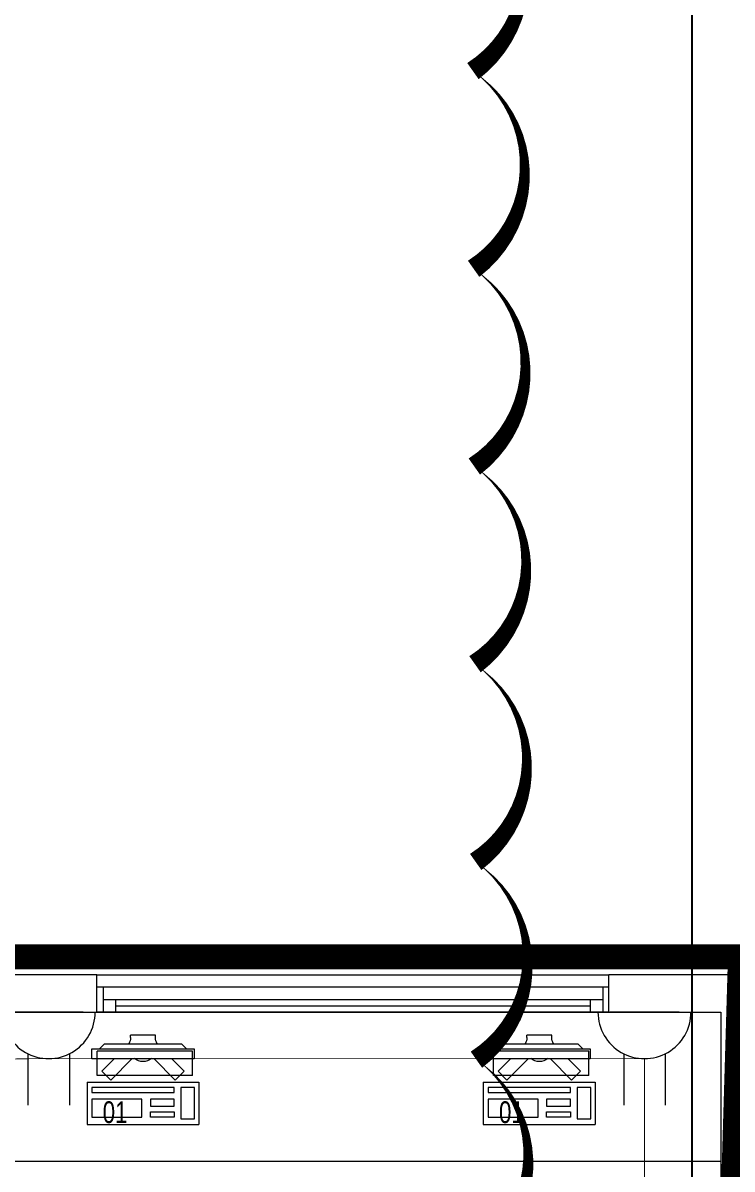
# Model space of a CAD drawing. Header units: metres. Extents: x 75097 to 220695, y -1557923 to -1361206.
# Drawn here: x 148874 to 151723, y -1467613 to -1463006 of the extents above; entities that cross this region are included whole.
import ezdxf

# ---------------------------------------------------------------- set-up
doc = ezdxf.new("R2010")
doc.units = ezdxf.units.M
doc.linetypes.add('DASHED2', pattern=[0.375, 0.25, -0.125])
doc.layers.get('0').update_dxf_attribs({"lineweight": 0})
for name, color, linetype, lineweight in [('A-100 - Copy$0$Aluminum', 8, 'Continuous', 0), ('A-100 - Copy$0$Medical Equipment and Furniture', 8, 'Continuous', 0), ('A-100 - Copy$0$Proj', 8, 'Continuous', 0), ('A-100 - Copy$0$Walls', 8, 'Continuous', 0)]:
    doc.layers.add(name, color=color, linetype=linetype, lineweight=lineweight)
doc.layers.add('A-100 - Copy$0$axes', color=8, linetype='Continuous')
for name, color, linetype, lineweight, true_color in [('E-POWR', 7, 'Continuous', 9, 0x4e7e3e), ('E-PW', 7, 'Continuous', 9, 0x4e7e3e), ('REV 01', 7, 'Continuous', 0, 0xe41b4d)]:
    doc.layers.add(name, color=color, linetype=linetype, lineweight=lineweight, true_color=true_color)
doc.styles.add('A-100 - Copy$0$X3G_ENTITY_257CFD', font='swisscl.ttf', dxfattribs={"height": 200})

# ---------------------------------------------------------------- blocks, each defined once
blk = doc.blocks.new('GI-041_dwg_E-SKT2-3902840-GI-041')
at = {"layer": 'E-POWR'}
blk.add_line((0.1982, 0), (-0.1982, 0), dxfattribs=at)
at = {"layer": 'E-PW'}
for p, q in [((-0.0879, 0.1765), (-0.0879, 0.3944)), ((0.0878, 0.1766), (0.0878, 0.3944)), ((-0.1466, 0), (0.1466, 0))]:
    blk.add_line(p, q, dxfattribs=at)
blk.add_arc((0, 0), 0.1972, 0.0142, 180.0142, dxfattribs=at)
blk = doc.blocks.new('A-100 - Copy$0$ITCWLS1-P')
for p, q in [((-0.2651, 0.43, 0), (-0.3051, 0.43, 0)), ((-0.3051, 0.43, 0), (-0.3051, 0.02, 0)), ((-0.2651, 0.43, 0), (-0.2651, 0.02, 0)), ((-0.17, 0.45), (-0.17, 0)), ((-0.17, 0.45), (0, 0.45)), ((-0.1496, 0.4305), (-0.1291, 0.4305)), ((-0.1291, 0.4305), (-0.1291, 0.4089)), ((0, 0.45), (0, 0)), ((-0.3251, 0.38, 0), (-0.3051, 0.4, 0)), ((-0.3251, 0.38, 0), (-0.3251, 0.07, 0)), ((-0.197, 0.4094), (-0.295, 0.4094)), ((-0.295, 0.0264), (-0.295, 0.4094)), ((-0.197, 0.0264), (-0.197, 0.4094)), ((-0.3503, 0.275), (-0.3596, 0.275)), ((-0.3596, 0.175), (-0.3596, 0.275)), ((-0.3503, 0.175), (-0.3596, 0.175)), ((-0.3251, 0.07, 0), (-0.3051, 0.05, 0)), ((-0.3051, 0.02, 0), (-0.2651, 0.02, 0)), ((-0.197, 0.0264), (-0.295, 0.0264)), ((-0.17, 0), (0, 0))]:
    blk.add_line(p, q)
at = {"extrusion": (2.48281e-10, 3.18408e-10, -1)}
for p, q in [((-0.2651, 0.3395), (-0.2144, 0.3902)), ((-0.1791, 0.3548), (-0.2144, 0.3902)), ((-0.2651, 0.2688), (-0.1791, 0.3548))]:
    blk.add_line(p, q, dxfattribs=at)
at = {"extrusion": (2.48281e-10, -3.18408e-10, -1)}
for p, q in [((-0.2651, 0.1812), (-0.1791, 0.0952)), ((-0.2651, 0.1105), (-0.2144, 0.0598)), ((-0.1791, 0.0952), (-0.2144, 0.0598))]:
    blk.add_line(p, q, dxfattribs=at)
for points in [[(-0.1291, 0.4089), (-0.1291, 0.1), (-0.1496, 0.1), (-0.1496, 0.4305)], [(-0.1496, 0.1), (-0.1496, 0.1), (-0.1496, 0.1), (-0.1496, 0.1), (-0.1496, 0.1), (-0.1496, 0.1), (-0.1496, 0.1), (-0.1496, 0.1), (-0.1496, 0.1)], [(-0.1496, 0.1), (-0.1496, 0.1), (-0.1496, 0.1), (-0.1496, 0.1), (-0.1496, 0.1), (-0.1496, 0.1), (-0.1496, 0.1), (-0.1496, 0.1), (-0.1496, 0.1), (-0.1496, 0.1), (-0.1496, 0.1), (-0.1496, 0.1), (-0.1496, 0.1), (-0.1496, 0.1), (-0.1496, 0.1), (-0.1496, 0.1), (-0.1496, 0.1), (-0.1496, 0.1)], [(-0.1496, 0.1), (-0.1496, 0.1), (-0.1496, 0.1), (-0.1496, 0.1), (-0.1496, 0.1), (-0.1496, 0.1), (-0.1496, 0.1), (-0.1496, 0.1), (-0.1496, 0.1), (-0.1496, 0.1)], [(-0.1496, 0.1), (-0.1496, 0.1), (-0.1496, 0.1), (-0.1496, 0.1), (-0.1496, 0.1), (-0.1496, 0.1), (-0.1496, 0.1)], [(-0.1496, 0.1), (-0.1496, 0.1), (-0.1496, 0.1), (-0.1496, 0.1), (-0.1496, 0.1), (-0.1496, 0.1), (-0.1496, 0.1), (-0.1496, 0.1), (-0.1496, 0.1), (-0.1496, 0.1)], [(-0.1496, 0.1), (-0.1496, 0.1), (-0.1496, 0.1), (-0.1496, 0.1), (-0.1496, 0.1), (-0.1496, 0.1), (-0.1496, 0.1), (-0.1496, 0.1), (-0.1496, 0.1), (-0.1496, 0.1), (-0.1496, 0.1), (-0.1496, 0.1), (-0.1496, 0.1), (-0.1496, 0.1), (-0.1496, 0.1)], [(-0.1496, 0.1), (-0.1496, 0.1), (-0.1496, 0.1), (-0.1496, 0.1), (-0.1496, 0.1), (-0.1496, 0.1), (-0.1496, 0.1), (-0.1496, 0.1), (-0.1496, 0.1), (-0.1496, 0.1)], [(-0.1496, 0.1), (-0.1496, 0.1), (-0.1496, 0.1), (-0.1496, 0.1), (-0.1496, 0.1), (-0.1496, 0.1), (-0.1496, 0.1), (-0.1496, 0.1), (-0.1496, 0.1), (-0.1496, 0.1)], [(-0.1496, 0.1), (-0.1496, 0.1), (-0.1496, 0.1), (-0.1496, 0.1), (-0.1496, 0.1), (-0.1496, 0.1), (-0.1496, 0.1), (-0.1496, 0.1), (-0.1496, 0.1), (-0.1496, 0.1), (-0.1496, 0.1), (-0.1496, 0.1), (-0.1496, 0.1), (-0.1496, 0.1), (-0.1496, 0.1), (-0.1496, 0.1), (-0.1496, 0.1), (-0.1496, 0.1), (-0.1496, 0.1), (-0.1496, 0.1), (-0.1496, 0.1), (-0.1496, 0.1), (-0.1496, 0.1), (-0.1496, 0.1), (-0.1496, 0.1), (-0.1496, 0.1), (-0.1496, 0.1), (-0.1496, 0.1), (-0.1496, 0.1), (-0.1496, 0.1), (-0.1496, 0.1), (-0.1496, 0.1), (-0.1496, 0.1), (-0.1496, 0.1), (-0.1496, 0.1), (-0.1496, 0.1), (-0.1496, 0.1), (-0.1496, 0.1), (-0.1496, 0.1), (-0.1496, 0.1), (-0.1496, 0.1), (-0.1496, 0.1), (-0.1496, 0.1), (-0.1496, 0.1), (-0.1496, 0.1), (-0.1496, 0.1), (-0.1496, 0.1), (-0.1496, 0.1), (-0.1496, 0.1), (-0.1496, 0.1), (-0.1496, 0.1), (-0.1496, 0.1), (-0.1496, 0.1), (-0.1496, 0.1)], [(-0.1496, 0.1), (-0.1496, 0.1), (-0.1496, 0.1), (-0.1496, 0.1), (-0.1496, 0.1), (-0.1496, 0.1), (-0.1496, 0.1), (-0.1496, 0.1), (-0.1496, 0.1), (-0.1496, 0.1), (-0.1496, 0.1), (-0.1496, 0.1), (-0.1496, 0.1), (-0.1496, 0.1), (-0.1496, 0.1), (-0.1496, 0.1), (-0.1496, 0.1), (-0.1496, 0.1), (-0.1496, 0.1), (-0.1496, 0.1), (-0.1496, 0.1), (-0.1496, 0.1), (-0.1496, 0.1), (-0.1496, 0.1), (-0.1496, 0.1), (-0.1496, 0.1), (-0.1496, 0.1), (-0.1496, 0.1), (-0.1496, 0.1), (-0.1496, 0.1), (-0.1496, 0.1), (-0.1496, 0.1), (-0.1496, 0.1), (-0.1496, 0.1), (-0.1496, 0.1), (-0.1496, 0.1), (-0.1496, 0.1), (-0.1496, 0.1), (-0.1496, 0.1), (-0.1496, 0.1), (-0.1496, 0.1), (-0.1496, 0.1), (-0.1496, 0.1), (-0.1496, 0.1), (-0.1496, 0.1), (-0.1496, 0.1), (-0.1496, 0.1), (-0.1496, 0.1), (-0.1496, 0.1), (-0.1496, 0.1), (-0.1496, 0.1), (-0.1496, 0.1), (-0.1496, 0.1), (-0.1496, 0.1), (-0.1496, 0.1), (-0.1496, 0.1), (-0.1496, 0.1), (-0.1496, 0.1), (-0.1496, 0.1), (-0.1496, 0.1), (-0.1496, 0.1), (-0.1496, 0.1), (-0.1496, 0.1), (-0.1496, 0.1), (-0.1496, 0.1), (-0.1496, 0.1), (-0.1496, 0.1), (-0.1496, 0.1), (-0.1496, 0.1), (-0.1496, 0.1), (-0.1496, 0.1), (-0.1496, 0.1), (-0.1496, 0.1), (-0.1496, 0.1), (-0.1496, 0.1), (-0.1496, 0.1), (-0.1496, 0.1), (-0.1496, 0.1), (-0.1496, 0.1), (-0.1496, 0.1), (-0.1496, 0.1), (-0.1496, 0.1), (-0.1496, 0.1), (-0.1496, 0.1), (-0.1496, 0.1), (-0.1496, 0.1), (-0.1496, 0.1), (-0.1496, 0.1), (-0.1496, 0.1)], [(-0.1496, 0.1), (-0.1496, 0.1), (-0.1496, 0.1), (-0.1496, 0.1), (-0.1496, 0.1), (-0.1496, 0.1), (-0.1496, 0.1), (-0.1496, 0.1), (-0.1496, 0.1), (-0.1496, 0.1), (-0.1496, 0.1), (-0.1496, 0.1)], [(-0.1496, 0.1), (-0.1496, 0.1), (-0.1496, 0.1), (-0.1496, 0.1), (-0.1496, 0.1), (-0.1496, 0.1), (-0.1496, 0.1)], [(-0.1496, 0.1), (-0.1496, 0.1), (-0.1496, 0.1), (-0.1496, 0.1), (-0.1496, 0.1), (-0.1496, 0.1), (-0.1496, 0.1), (-0.1496, 0.1), (-0.1496, 0.1), (-0.1496, 0.1), (-0.1496, 0.1), (-0.1496, 0.1), (-0.1496, 0.1), (-0.1496, 0.1), (-0.1496, 0.1), (-0.1496, 0.1), (-0.1496, 0.1)], [(-0.1496, 0.1), (-0.1496, 0.1), (-0.1496, 0.1), (-0.1496, 0.1), (-0.1496, 0.1), (-0.1496, 0.1), (-0.1496, 0.1), (-0.1496, 0.1), (-0.1496, 0.1), (-0.1496, 0.1), (-0.1496, 0.1), (-0.1496, 0.1), (-0.1496, 0.1), (-0.1496, 0.1), (-0.1496, 0.1), (-0.1496, 0.1), (-0.1496, 0.1), (-0.1496, 0.1), (-0.1496, 0.1), (-0.1496, 0.1), (-0.1496, 0.1), (-0.1496, 0.1), (-0.1496, 0.1), (-0.1496, 0.1), (-0.1496, 0.1), (-0.1496, 0.1), (-0.1496, 0.1), (-0.1496, 0.1), (-0.1496, 0.1), (-0.1496, 0.1), (-0.1496, 0.1), (-0.1496, 0.1), (-0.1496, 0.1), (-0.1496, 0.1), (-0.1496, 0.1), (-0.1496, 0.1), (-0.1496, 0.1), (-0.1496, 0.1), (-0.1496, 0.1), (-0.1496, 0.1), (-0.1496, 0.1), (-0.1496, 0.1), (-0.1496, 0.1), (-0.1496, 0.1), (-0.1496, 0.1), (-0.1496, 0.1), (-0.1496, 0.1), (-0.1496, 0.1), (-0.1496, 0.1), (-0.1496, 0.1), (-0.1496, 0.1), (-0.1496, 0.1), (-0.1496, 0.1), (-0.1496, 0.1), (-0.1496, 0.1), (-0.1496, 0.1), (-0.1496, 0.1), (-0.1496, 0.1), (-0.1496, 0.1), (-0.1496, 0.1), (-0.1496, 0.1), (-0.1496, 0.1), (-0.1496, 0.1), (-0.1496, 0.1), (-0.1496, 0.1), (-0.1496, 0.1), (-0.1496, 0.1), (-0.1496, 0.1), (-0.1496, 0.1), (-0.1496, 0.1), (-0.1496, 0.1), (-0.1496, 0.1), (-0.1496, 0.1), (-0.1496, 0.1), (-0.1496, 0.1), (-0.1496, 0.1), (-0.1496, 0.1), (-0.1496, 0.1), (-0.1496, 0.1), (-0.1496, 0.1), (-0.1496, 0.1), (-0.1496, 0.1), (-0.1496, 0.1), (-0.1496, 0.1), (-0.1496, 0.1), (-0.1496, 0.1), (-0.1496, 0.1), (-0.1496, 0.1), (-0.1496, 0.1), (-0.1496, 0.1), (-0.1496, 0.1), (-0.1496, 0.1), (-0.1496, 0.1), (-0.1496, 0.1), (-0.1496, 0.1), (-0.1496, 0.1), (-0.1496, 0.1), (-0.1496, 0.1), (-0.1496, 0.1), (-0.1496, 0.1), (-0.1496, 0.1), (-0.1496, 0.1), (-0.1496, 0.1), (-0.1496, 0.1), (-0.1496, 0.1), (-0.1496, 0.1), (-0.1496, 0.1), (-0.1496, 0.1), (-0.1496, 0.1), (-0.1496, 0.1), (-0.1496, 0.1)], [(-0.1496, 0.1), (-0.1496, 0.1), (-0.1496, 0.1), (-0.1496, 0.1), (-0.1496, 0.1), (-0.1496, 0.1), (-0.1496, 0.1), (-0.1496, 0.1)]]:
    blk.add_lwpolyline(points)
for points in [[(-0.1019, 0.4305), (-0.0304, 0.4305), (-0.0304, 0.2294), (-0.1019, 0.2294)], [(-0.1019, 0.1954), (-0.0747, 0.1954), (-0.0747, 0.1), (-0.1019, 0.1)], [(-0.0304, 0.1954), (-0.0508, 0.1954), (-0.0508, 0.1), (-0.0304, 0.1)], [(-0.1496, 0.1), (-0.1496, 0.1), (-0.1496, 0.1), (-0.1496, 0.1), (-0.1496, 0.1), (-0.1496, 0.1), (-0.1496, 0.1), (-0.1496, 0.1), (-0.1496, 0.1), (-0.1496, 0.1), (-0.1496, 0.1), (-0.1496, 0.1), (-0.1496, 0.1), (-0.1496, 0.1), (-0.1496, 0.1), (-0.1496, 0.1), (-0.1496, 0.1), (-0.1496, 0.1), (-0.1496, 0.1), (-0.1496, 0.1), (-0.1496, 0.1), (-0.1496, 0.1), (-0.1496, 0.1), (-0.1496, 0.1), (-0.1496, 0.1), (-0.1496, 0.1), (-0.1496, 0.1), (-0.1496, 0.1), (-0.1496, 0.1), (-0.1496, 0.1), (-0.1496, 0.1), (-0.1496, 0.1), (-0.1496, 0.1), (-0.1496, 0.1), (-0.1496, 0.1), (-0.1496, 0.1), (-0.1496, 0.1), (-0.1496, 0.1), (-0.1496, 0.1), (-0.1496, 0.1), (-0.1496, 0.1), (-0.1496, 0.1), (-0.1496, 0.1), (-0.1496, 0.1), (-0.1496, 0.1), (-0.1496, 0.1), (-0.1496, 0.1), (-0.1496, 0.1), (-0.1496, 0.1), (-0.1496, 0.1), (-0.1496, 0.1), (-0.1496, 0.1), (-0.1496, 0.1), (-0.1496, 0.1), (-0.1496, 0.1), (-0.1496, 0.1), (-0.1496, 0.1), (-0.1496, 0.1), (-0.1496, 0.1), (-0.1496, 0.1), (-0.1496, 0.1), (-0.1496, 0.1), (-0.1496, 0.1), (-0.1496, 0.1), (-0.1496, 0.1), (-0.1496, 0.1), (-0.1496, 0.1), (-0.1496, 0.1), (-0.1496, 0.1), (-0.1496, 0.1), (-0.1496, 0.1), (-0.1496, 0.1), (-0.1496, 0.1), (-0.1496, 0.1), (-0.1496, 0.1), (-0.1496, 0.1), (-0.1496, 0.1), (-0.1496, 0.1), (-0.1496, 0.1), (-0.1496, 0.1), (-0.1496, 0.1), (-0.1496, 0.1), (-0.1496, 0.1), (-0.1496, 0.1), (-0.1496, 0.1), (-0.1496, 0.1), (-0.1496, 0.1), (-0.1496, 0.1), (-0.1496, 0.1), (-0.1496, 0.1), (-0.1496, 0.1), (-0.1496, 0.1), (-0.1496, 0.1), (-0.1496, 0.1), (-0.1496, 0.1), (-0.1496, 0.1), (-0.1496, 0.1), (-0.1496, 0.1), (-0.1496, 0.1), (-0.1496, 0.1), (-0.1496, 0.1), (-0.1496, 0.1), (-0.1496, 0.1), (-0.1496, 0.1), (-0.1496, 0.1), (-0.1496, 0.1), (-0.1496, 0.1), (-0.1496, 0.1), (-0.1496, 0.1), (-0.1496, 0.1), (-0.1496, 0.1), (-0.1496, 0.1), (-0.1496, 0.1), (-0.1496, 0.1), (-0.1496, 0.1), (-0.1496, 0.1), (-0.1496, 0.1), (-0.1496, 0.1), (-0.1496, 0.1), (-0.1496, 0.1), (-0.1496, 0.1), (-0.1496, 0.1), (-0.1496, 0.1), (-0.1496, 0.1), (-0.1496, 0.1), (-0.1496, 0.1), (-0.1496, 0.1), (-0.1496, 0.1), (-0.1496, 0.1), (-0.1496, 0.1), (-0.1496, 0.1), (-0.1496, 0.1), (-0.1496, 0.1), (-0.1496, 0.1), (-0.1496, 0.1), (-0.1496, 0.1), (-0.1496, 0.1), (-0.1496, 0.1), (-0.1496, 0.1), (-0.1496, 0.1), (-0.1496, 0.1), (-0.1496, 0.1), (-0.1496, 0.1), (-0.1496, 0.1), (-0.1496, 0.1), (-0.1496, 0.1), (-0.1496, 0.1), (-0.1496, 0.1), (-0.1496, 0.1), (-0.1496, 0.1), (-0.1496, 0.1), (-0.1496, 0.1), (-0.1496, 0.1), (-0.1496, 0.1), (-0.1496, 0.1), (-0.1496, 0.1), (-0.1496, 0.1), (-0.1496, 0.1), (-0.1496, 0.1), (-0.1496, 0.1), (-0.1496, 0.1), (-0.1496, 0.1), (-0.1496, 0.1), (-0.1496, 0.1), (-0.1496, 0.1), (-0.1496, 0.1), (-0.1496, 0.1), (-0.1496, 0.1), (-0.1496, 0.1), (-0.1496, 0.1), (-0.1496, 0.1), (-0.1496, 0.1), (-0.1496, 0.1), (-0.1496, 0.1), (-0.1496, 0.1), (-0.1496, 0.1), (-0.1496, 0.1), (-0.1496, 0.1), (-0.1496, 0.1), (-0.1496, 0.1), (-0.1496, 0.1), (-0.1496, 0.1), (-0.1496, 0.1), (-0.1496, 0.1), (-0.1496, 0.1), (-0.1496, 0.1), (-0.1496, 0.1), (-0.1496, 0.1), (-0.1496, 0.1), (-0.1496, 0.1), (-0.1496, 0.1), (-0.1496, 0.1), (-0.1496, 0.1), (-0.1496, 0.1), (-0.1496, 0.1), (-0.1496, 0.1), (-0.1496, 0.1), (-0.1496, 0.1), (-0.1496, 0.1), (-0.1496, 0.1), (-0.1496, 0.1), (-0.1496, 0.1), (-0.1496, 0.1), (-0.1496, 0.1), (-0.1496, 0.1), (-0.1496, 0.1), (-0.1496, 0.1), (-0.1496, 0.1), (-0.1496, 0.1), (-0.1496, 0.1), (-0.1496, 0.1), (-0.1496, 0.1), (-0.1496, 0.1), (-0.1496, 0.1), (-0.1496, 0.1), (-0.1496, 0.1), (-0.1496, 0.1), (-0.1496, 0.1), (-0.1496, 0.1), (-0.1496, 0.1), (-0.1496, 0.1), (-0.1496, 0.1), (-0.1496, 0.1), (-0.1496, 0.1), (-0.1496, 0.1), (-0.1496, 0.1), (-0.1496, 0.1), (-0.1496, 0.1), (-0.1496, 0.1), (-0.1496, 0.1), (-0.1496, 0.1), (-0.1496, 0.1), (-0.1496, 0.1), (-0.1496, 0.1), (-0.1496, 0.1), (-0.1496, 0.1), (-0.1496, 0.1), (-0.1496, 0.1), (-0.1496, 0.1), (-0.1496, 0.1), (-0.1496, 0.1), (-0.1496, 0.1), (-0.1496, 0.1), (-0.1496, 0.1), (-0.1496, 0.1), (-0.1496, 0.1), (-0.1496, 0.1), (-0.1496, 0.1), (-0.1496, 0.1), (-0.1496, 0.1), (-0.1496, 0.1), (-0.1496, 0.1), (-0.1496, 0.1), (-0.1496, 0.1), (-0.1496, 0.1), (-0.1496, 0.1), (-0.1496, 0.1), (-0.1496, 0.1), (-0.1496, 0.1), (-0.1496, 0.1), (-0.1496, 0.1), (-0.1496, 0.1), (-0.1496, 0.1), (-0.1496, 0.1), (-0.1496, 0.1), (-0.1496, 0.1), (-0.1496, 0.1), (-0.1496, 0.1), (-0.1496, 0.1), (-0.1496, 0.1), (-0.1496, 0.1), (-0.1496, 0.1), (-0.1496, 0.1), (-0.1496, 0.1), (-0.1496, 0.1), (-0.1496, 0.1), (-0.1496, 0.1)], [(-0.1496, 0.1), (-0.1496, 0.1), (-0.1496, 0.1), (-0.1496, 0.1), (-0.1496, 0.1), (-0.1496, 0.1), (-0.1496, 0.1), (-0.1496, 0.1), (-0.1496, 0.1), (-0.1496, 0.1), (-0.1496, 0.1), (-0.1496, 0.1), (-0.1496, 0.1), (-0.1496, 0.1), (-0.1496, 0.1), (-0.1496, 0.1), (-0.1496, 0.1), (-0.1496, 0.1), (-0.1496, 0.1), (-0.1496, 0.1), (-0.1496, 0.1), (-0.1496, 0.1), (-0.1496, 0.1), (-0.1496, 0.1), (-0.1496, 0.1), (-0.1496, 0.1), (-0.1496, 0.1), (-0.1496, 0.1), (-0.1496, 0.1), (-0.1496, 0.1), (-0.1496, 0.1), (-0.1496, 0.1), (-0.1496, 0.1), (-0.1496, 0.1), (-0.1496, 0.1), (-0.1496, 0.1), (-0.1496, 0.1), (-0.1496, 0.1), (-0.1496, 0.1), (-0.1496, 0.1), (-0.1496, 0.1), (-0.1496, 0.1), (-0.1496, 0.1), (-0.1496, 0.1), (-0.1496, 0.1), (-0.1496, 0.1), (-0.1496, 0.1), (-0.1496, 0.1), (-0.1496, 0.1), (-0.1496, 0.1), (-0.1496, 0.1), (-0.1496, 0.1), (-0.1496, 0.1), (-0.1496, 0.1), (-0.1496, 0.1), (-0.1496, 0.1), (-0.1496, 0.1), (-0.1496, 0.1), (-0.1496, 0.1), (-0.1496, 0.1), (-0.1496, 0.1), (-0.1496, 0.1), (-0.1496, 0.1), (-0.1496, 0.1), (-0.1496, 0.1), (-0.1496, 0.1), (-0.1496, 0.1), (-0.1496, 0.1), (-0.1496, 0.1), (-0.1496, 0.1), (-0.1496, 0.1), (-0.1496, 0.1), (-0.1496, 0.1), (-0.1496, 0.1), (-0.1496, 0.1), (-0.1496, 0.1), (-0.1496, 0.1), (-0.1496, 0.1), (-0.1496, 0.1), (-0.1496, 0.1), (-0.1496, 0.1), (-0.1496, 0.1), (-0.1496, 0.1), (-0.1496, 0.1), (-0.1496, 0.1), (-0.1496, 0.1), (-0.1496, 0.1), (-0.1496, 0.1), (-0.1496, 0.1), (-0.1496, 0.1), (-0.1496, 0.1), (-0.1496, 0.1), (-0.1496, 0.1), (-0.1496, 0.1), (-0.1496, 0.1), (-0.1496, 0.1), (-0.1496, 0.1), (-0.1496, 0.1), (-0.1496, 0.1), (-0.1496, 0.1), (-0.1496, 0.1), (-0.1496, 0.1), (-0.1496, 0.1), (-0.1496, 0.1), (-0.1496, 0.1), (-0.1496, 0.1), (-0.1496, 0.1), (-0.1496, 0.1), (-0.1496, 0.1), (-0.1496, 0.1), (-0.1496, 0.1), (-0.1496, 0.1), (-0.1496, 0.1), (-0.1496, 0.1), (-0.1496, 0.1), (-0.1496, 0.1), (-0.1496, 0.1), (-0.1496, 0.1), (-0.1496, 0.1), (-0.1496, 0.1), (-0.1496, 0.1), (-0.1496, 0.1), (-0.1496, 0.1), (-0.1496, 0.1), (-0.1496, 0.1), (-0.1496, 0.1), (-0.1496, 0.1), (-0.1496, 0.1), (-0.1496, 0.1), (-0.1496, 0.1), (-0.1496, 0.1), (-0.1496, 0.1), (-0.1496, 0.1), (-0.1496, 0.1), (-0.1496, 0.1), (-0.1496, 0.1), (-0.1496, 0.1), (-0.1496, 0.1), (-0.1496, 0.1), (-0.1496, 0.1), (-0.1496, 0.1), (-0.1496, 0.1), (-0.1496, 0.1), (-0.1496, 0.1), (-0.1496, 0.1), (-0.1496, 0.1), (-0.1496, 0.1), (-0.1496, 0.1), (-0.1496, 0.1), (-0.1496, 0.1), (-0.1496, 0.1), (-0.1496, 0.1), (-0.1496, 0.1), (-0.1496, 0.1), (-0.1496, 0.1), (-0.1496, 0.1), (-0.1496, 0.1), (-0.1496, 0.1), (-0.1496, 0.1), (-0.1496, 0.1), (-0.1496, 0.1), (-0.1496, 0.1), (-0.1496, 0.1), (-0.1496, 0.1), (-0.1496, 0.1), (-0.1496, 0.1), (-0.1496, 0.1), (-0.1496, 0.1), (-0.1496, 0.1), (-0.1496, 0.1), (-0.1496, 0.1), (-0.1496, 0.1), (-0.1496, 0.1), (-0.1496, 0.1), (-0.1496, 0.1), (-0.1496, 0.1), (-0.1496, 0.1), (-0.1496, 0.1), (-0.1496, 0.1), (-0.1496, 0.1), (-0.1496, 0.1), (-0.1496, 0.1), (-0.1496, 0.1), (-0.1496, 0.1), (-0.1496, 0.1), (-0.1496, 0.1), (-0.1496, 0.1), (-0.1496, 0.1), (-0.1496, 0.1), (-0.1496, 0.1), (-0.1496, 0.1), (-0.1496, 0.1), (-0.1496, 0.1), (-0.1496, 0.1), (-0.1496, 0.1), (-0.1496, 0.1), (-0.1496, 0.1), (-0.1496, 0.1), (-0.1496, 0.1), (-0.1496, 0.1), (-0.1496, 0.1), (-0.1496, 0.1), (-0.1496, 0.1), (-0.1496, 0.1), (-0.1496, 0.1), (-0.1496, 0.1), (-0.1496, 0.1), (-0.1496, 0.1), (-0.1496, 0.1), (-0.1496, 0.1), (-0.1496, 0.1), (-0.1496, 0.1), (-0.1496, 0.1), (-0.1496, 0.1)], [(-0.1496, 0.1), (-0.1496, 0.1), (-0.1496, 0.1), (-0.1496, 0.1), (-0.1496, 0.1), (-0.1496, 0.1), (-0.1496, 0.1), (-0.1496, 0.1), (-0.1496, 0.1), (-0.1496, 0.1), (-0.1496, 0.1), (-0.1496, 0.1), (-0.1496, 0.1), (-0.1496, 0.1), (-0.1496, 0.1), (-0.1496, 0.1), (-0.1496, 0.1), (-0.1496, 0.1), (-0.1496, 0.1), (-0.1496, 0.1), (-0.1496, 0.1), (-0.1496, 0.1), (-0.1496, 0.1), (-0.1496, 0.1), (-0.1496, 0.1), (-0.1496, 0.1), (-0.1496, 0.1), (-0.1496, 0.1), (-0.1496, 0.1), (-0.1496, 0.1), (-0.1496, 0.1), (-0.1496, 0.1), (-0.1496, 0.1), (-0.1496, 0.1), (-0.1496, 0.1), (-0.1496, 0.1), (-0.1496, 0.1), (-0.1496, 0.1), (-0.1496, 0.1), (-0.1496, 0.1), (-0.1496, 0.1), (-0.1496, 0.1), (-0.1496, 0.1), (-0.1496, 0.1), (-0.1496, 0.1), (-0.1496, 0.1), (-0.1496, 0.1), (-0.1496, 0.1), (-0.1496, 0.1), (-0.1496, 0.1), (-0.1496, 0.1), (-0.1496, 0.1), (-0.1496, 0.1), (-0.1496, 0.1), (-0.1496, 0.1), (-0.1496, 0.1), (-0.1496, 0.1), (-0.1496, 0.1), (-0.1496, 0.1), (-0.1496, 0.1), (-0.1496, 0.1), (-0.1496, 0.1), (-0.1496, 0.1), (-0.1496, 0.1), (-0.1496, 0.1), (-0.1496, 0.1), (-0.1496, 0.1), (-0.1496, 0.1), (-0.1496, 0.1), (-0.1496, 0.1), (-0.1496, 0.1), (-0.1496, 0.1), (-0.1496, 0.1), (-0.1496, 0.1), (-0.1496, 0.1), (-0.1496, 0.1), (-0.1496, 0.1), (-0.1496, 0.1), (-0.1496, 0.1), (-0.1496, 0.1), (-0.1496, 0.1), (-0.1496, 0.1), (-0.1496, 0.1), (-0.1496, 0.1), (-0.1496, 0.1), (-0.1496, 0.1), (-0.1496, 0.1), (-0.1496, 0.1), (-0.1496, 0.1), (-0.1496, 0.1), (-0.1496, 0.1), (-0.1496, 0.1), (-0.1496, 0.1), (-0.1496, 0.1), (-0.1496, 0.1), (-0.1496, 0.1), (-0.1496, 0.1), (-0.1496, 0.1), (-0.1496, 0.1), (-0.1496, 0.1), (-0.1496, 0.1), (-0.1496, 0.1), (-0.1496, 0.1), (-0.1496, 0.1), (-0.1496, 0.1), (-0.1496, 0.1), (-0.1496, 0.1), (-0.1496, 0.1), (-0.1496, 0.1), (-0.1496, 0.1), (-0.1496, 0.1), (-0.1496, 0.1), (-0.1496, 0.1), (-0.1496, 0.1), (-0.1496, 0.1), (-0.1496, 0.1), (-0.1496, 0.1), (-0.1496, 0.1), (-0.1496, 0.1), (-0.1496, 0.1), (-0.1496, 0.1), (-0.1496, 0.1), (-0.1496, 0.1), (-0.1496, 0.1), (-0.1496, 0.1), (-0.1496, 0.1), (-0.1496, 0.1), (-0.1496, 0.1), (-0.1496, 0.1), (-0.1496, 0.1), (-0.1496, 0.1), (-0.1496, 0.1), (-0.1496, 0.1), (-0.1496, 0.1), (-0.1496, 0.1), (-0.1496, 0.1), (-0.1496, 0.1), (-0.1496, 0.1), (-0.1496, 0.1), (-0.1496, 0.1), (-0.1496, 0.1), (-0.1496, 0.1), (-0.1496, 0.1), (-0.1496, 0.1), (-0.1496, 0.1), (-0.1496, 0.1), (-0.1496, 0.1), (-0.1496, 0.1), (-0.1496, 0.1), (-0.1496, 0.1), (-0.1496, 0.1), (-0.1496, 0.1), (-0.1496, 0.1), (-0.1496, 0.1), (-0.1496, 0.1), (-0.1496, 0.1), (-0.1496, 0.1), (-0.1496, 0.1), (-0.1496, 0.1), (-0.1496, 0.1), (-0.1496, 0.1), (-0.1496, 0.1), (-0.1496, 0.1), (-0.1496, 0.1), (-0.1496, 0.1), (-0.1496, 0.1), (-0.1496, 0.1), (-0.1496, 0.1), (-0.1496, 0.1), (-0.1496, 0.1), (-0.1496, 0.1), (-0.1496, 0.1), (-0.1496, 0.1), (-0.1496, 0.1), (-0.1496, 0.1), (-0.1496, 0.1), (-0.1496, 0.1), (-0.1496, 0.1), (-0.1496, 0.1), (-0.1496, 0.1), (-0.1496, 0.1), (-0.1496, 0.1), (-0.1496, 0.1), (-0.1496, 0.1), (-0.1496, 0.1), (-0.1496, 0.1), (-0.1496, 0.1), (-0.1496, 0.1), (-0.1496, 0.1), (-0.1496, 0.1), (-0.1496, 0.1), (-0.1496, 0.1), (-0.1496, 0.1), (-0.1496, 0.1), (-0.1496, 0.1), (-0.1496, 0.1), (-0.1496, 0.1), (-0.1496, 0.1), (-0.1496, 0.1), (-0.1496, 0.1), (-0.1496, 0.1), (-0.1496, 0.1), (-0.1496, 0.1), (-0.1496, 0.1), (-0.1496, 0.1), (-0.1496, 0.1), (-0.1496, 0.1), (-0.1496, 0.1), (-0.1496, 0.1), (-0.1496, 0.1), (-0.1496, 0.1), (-0.1496, 0.1), (-0.1496, 0.1), (-0.1496, 0.1), (-0.1496, 0.1), (-0.1496, 0.1), (-0.1496, 0.1), (-0.1496, 0.1), (-0.1496, 0.1)], [(-0.1496, 0.0727), (-0.0236, 0.0727), (-0.0236, 0.0182), (-0.1496, 0.0182)]]:
    blk.add_lwpolyline(points, close=True)
for centre, radius, start, end in [((-0.3503, 0.325), 0.05, 270, 300.3093), ((-0.3089, 0.225), 0.0556, 321.9431, 38.0569), ((-0.3503, 0.125), 0.05, 59.6907, 90)]:
    blk.add_arc(centre, radius, start, end)
blk = doc.blocks.new('A-100 - Copy')
at = {"layer": 'A-100 - Copy$0$Aluminum'}
for p, q in [((151228.3, -1466882.7, 0), (149170.5, -1466882.7, 0)), ((149195.5, -1466882.7, 0), (149195.5, -1466982.7, 0)), ((151203.3, -1466882.7, -4.7), (151203.3, -1466982.7, -4.7)), ((151203.3, -1466932.7, 0), (149195.5, -1466932.7, 0)), ((149245.5, -1466932.7, 0), (149245.5, -1466982.7, 0)), ((151153.3, -1466932.7, -4.7), (151153.3, -1466982.7, -4.7)), ((149245.5, -1466957.7, 0), (151153.3, -1466957.7, 0)), ((151228.3, -1466982.7, 0), (149170.5, -1466982.7, 0))]:
    blk.add_line(p, q, dxfattribs=at)
at = {"layer": 'A-100 - Copy$0$axes'}
blk.add_line((151563.3, -1477297.4, 0), (151563.3, -1391762.7, 0), dxfattribs=at)
at = {"layer": 'A-100 - Copy$0$Medical Equipment and Furniture', "elevation": 0}
blk.add_lwpolyline([(148420.5, -1466982.7), (151678.3, -1466982.7), (151678.3, -1467582.7), (148420.5, -1467582.7)], close=True, dxfattribs=at)
at = {"layer": 'A-100 - Copy$0$Proj'}
blk.add_line((149170.5, -1466832.7, 0), (151228.3, -1466832.7, 0), dxfattribs=at)
at = {"layer": 'A-100 - Copy$0$Walls'}
for p, q in [((149170.5, -1466832.7, 0), (148570.5, -1466832.7, 0)), ((149170.5, -1466982.7, 0), (149170.5, -1466832.7, 0)), ((151228.3, -1466982.7, 0), (151228.3, -1466832.7, 0)), ((151828.3, -1466832.7, 0), (151228.3, -1466832.7, 0)), ((148420.5, -1466982.7, 0), (149170.5, -1466982.7, 0)), ((151228.3, -1466982.7, 0), (151678.3, -1466982.7, 0)), ((151678.3, -1466982.7, 0), (151678.3, -1469372.7, 0))]:
    blk.add_line(p, q, dxfattribs=at)
at = {"layer": 'A-100 - Copy$0$Medical Equipment and Furniture', "xscale": -1000.000000000003, "yscale": 1000.000000000003, "zscale": 1000, "rotation": 90}
for p in [(149581.2, -1467434.6, 0), (151173.6, -1467434.6, 0)]:
    blk.add_blockref('A-100 - Copy$0$ITCWLS1-P', p, dxfattribs=at)
at = {"layer": 'A-100 - Copy$0$Medical Equipment and Furniture', "char_height": 87.47, "attachment_point": 2, "style": 'A-100 - Copy$0$X3G_ENTITY_257CFD'}
for insert in [(149244.1, -1467341, 0), (150836.6, -1467341, 0)]:
    blk.add_mtext('01', dxfattribs=dict(at, insert=insert))

msp = doc.modelspace()

# ---------------------------------------------------------------- linework, layer by layer
at = {"layer": 'E-POWR', "color": 240, "linetype": 'DASHED2', "ltscale": 500, "true_color": 0xf10e52, "const_width": 100, "elevation": 0}
msp.add_lwpolyline([(159393.3, -1448612.7), (159393.3, -1454972.7), (147820.4, -1454991.2), (147948, -1460991.2), (148420.5, -1460972.7), (148420.5, -1466760.4), (151756.7, -1466760.4), (151498.3, -1475532.7), (159048.3, -1475532.7), (159048.3, -1476893.7), (174041.3, -1476822.7), (174041.3, -1469902.7), (209947.3, -1469902.7), (209947.3, -1454972.7), (173995.3, -1454972.7), (173978.3, -1451323.8), (179573.3, -1451323.8), (179573.3, -1448020.8), (173978.3, -1448045.7)], dxfattribs=at)
at = {"layer": 'E-POWR', "const_width": 3, "elevation": 0}
msp.add_lwpolyline([(148233.6, -1465060.6), (148235.8, -1466732.2), (148233.6, -1467174.4), (148977.3, -1467169.6), (151371.3, -1467169.6), (151371.3, -1469789.5), (146038.3, -1469789.5)], dxfattribs=at)

# ---------------------------------------------------------------- block references
at = {"layer": 'E-POWR', "color": 85, "extrusion": (0, 0, -1), "xscale": -947.6469886575186, "yscale": 947.6469886575187, "zscale": -947.6469886575186, "rotation": 179.9998147595658}
for p in [(-148977.3, -1466982.7, 0), (-151371.3, -1466982.7, 0)]:
    msp.add_blockref('GI-041_dwg_E-SKT2-3902840-GI-041', p, dxfattribs=at)

# ---------------------------------------------------------------- next in the draw order: block references
msp.add_blockref('A-100 - Copy', (0, 0))

# ---------------------------------------------------------------- next in the draw order: linework, layer by layer
at = {"layer": 'REV 01', "color": 3, "elevation": 0}
msp.add_lwpolyline([(150679.1, -1462405.1, 0, 79.5, -0.520567), (150682, -1463199.9, 0, 79.5, -0.520567), (150684.8, -1463994.6, 0, 79.5, -0.520567), (150687.6, -1464789.4, 0, 79.5, -0.520567), (150690.4, -1465584.2, 0, 79.5, -0.520567), (150693.2, -1466379, 0, 79.5, -0.520567), (150696, -1467173.8, 0, 79.5, -0.520567), (150698.9, -1467968.6, 0, 79.5, -0.520567), (150701.7, -1468763.3, 0, 79.5, -0.520567), (150704.5, -1469558.1, 0, 79.5, -0.520567), (150707.3, -1470352.9, 0, 79.5, -0.520567), (150710.1, -1471147.7, 0, 79.5, -0.520567), (150712.9, -1471942.5, 0, 79.5, -0.520567), (150715.7, -1472737.2, 0, 79.5, -0.520567)], format="xyseb", dxfattribs=at)

doc.saveas('drawing.dxf')
